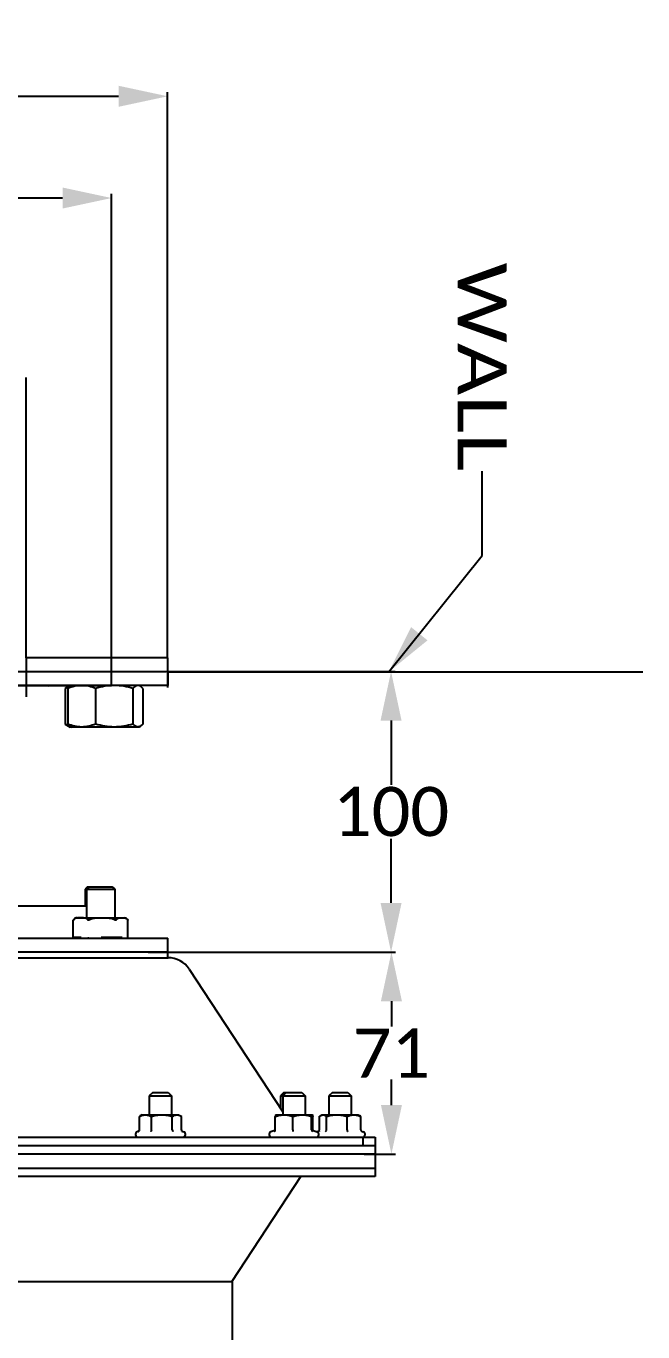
# Model space of a CAD drawing. Header units: millimetres. Extents: x 233 to 4124, y -943 to 2529.
# Drawn here: x 2620.1 to 2840.1, y 1407.7 to 1873.1 of the extents above; entities that cross this region are included whole.
import ezdxf
from ezdxf.enums import TextEntityAlignment as Align

# ---------------------------------------------------------------- set-up
doc = ezdxf.new("R2010")
doc.units = ezdxf.units.MM
doc.header["$LTSCALE"] = 115.5
doc.header["$PDMODE"] = 3
doc.header["$PDSIZE"] = 8
doc.layers.get('0').update_dxf_attribs({"linetype": 'CONTINUOUS'})
doc.layers.get('Defpoints').update_dxf_attribs({"linetype": 'CONTINUOUS'})
doc.layers.add('00_BUW_DATUM', color=7, linetype='CONTINUOUS')
doc.styles.get("Standard").update_dxf_attribs({"font": 'calibri.ttf'})
doc.dimstyles.new('DIMSTYLE_3', dxfattribs={"dimtxt": 17.5, "dimasz": 17.5, "dimexe": 1.5, "dimexo": 1, "dimgap": 0.875, "dimtad": 1, "dimdsep": 46, "dimtxsty": 'Standard', "dimblk": '_FILLED', "dimblk1": '_FILLED', "dimblk2": '_FILLED', "dimcen": 0.09, "dimazin": 2, "dimtp": 0.01, "dimtm": 0.01, "dimtfac": 1, "dimtofl": 0, "dimtmove": 0, "dimatfit": 3, "dimldrblk": '_FILLED', "dimfxl": 1, "dimtolj": 1, "dimarcsym": 0})
doc.dimstyles.get("Standard").update_dxf_attribs({"dimtxt": 17.5, "dimasz": 17.5, "dimexe": 1.5, "dimexo": 1, "dimtad": 1, "dimdsep": 46, "dimtxsty": 'Standard', "dimblk": '_FILLED', "dimblk1": '_FILLED', "dimblk2": '_FILLED', "dimcen": 0.09, "dimazin": 2, "dimtol": 1, "dimtp": 0.01, "dimtm": 0.01, "dimtfac": 1, "dimtofl": 0, "dimtmove": 0, "dimatfit": 3, "dimldrblk": '_FILLED', "dimfxl": 1, "dimtolj": 1, "dimarcsym": 0})

# ---------------------------------------------------------------- blocks, each defined once
blk = doc.blocks.new('_FILLED')
at = {"color": 0, "linetype": 'ByBlock'}
blk.add_solid([(0, 0), (-1, 0.214), (-1, -0.214)], dxfattribs=at)
blk = doc.blocks.new('*D206')
at = {"color": 0, "linetype": 'Continuous', "lineweight": -2}
for p, q in [((2350.57, 1648.09), (2350.57, 1849.56)), ((2368.07, 1848.06), (2653.07, 1848.06)), ((2670.57, 1648.09), (2670.57, 1849.56))]:
    blk.add_line(p, q, dxfattribs=at)
at = {"layer": 'Defpoints', "color": 0}
for p in [(2670.57, 1848.06), (2350.57, 1647.09), (2670.57, 1647.09)]:
    blk.add_point(p, dxfattribs=at)
at = {"color": 0, "linetype": 'ByBlock', "lineweight": -2, "xscale": 17.5, "yscale": 17.5, "zscale": 17.5, "rotation": 180}
blk.add_blockref('_FILLED', (2350.57, 1848.06), dxfattribs=at)
at = {"color": 0, "linetype": 'ByBlock', "lineweight": -2, "xscale": 17.5, "yscale": 17.5, "zscale": 17.5}
blk.add_blockref('_FILLED', (2670.57, 1848.06), dxfattribs=at)
at = {"color": 0, "insert": (2522.24, 1872.27), "char_height": 17.5, "attachment_point": 2, "line_spacing_factor": 0.9}
blk.add_mtext('\\A1;%%c320', dxfattribs=at)
blk = doc.blocks.new('*D209')
at = {"color": 0, "linetype": 'Continuous', "lineweight": -2}
for p, q in [((2370.57, 1618.47), (2370.57, 1813.3)), ((2633.07, 1811.8), (2388.07, 1811.8)), ((2650.57, 1668.09), (2650.57, 1813.3))]:
    blk.add_line(p, q, dxfattribs=at)
at = {"layer": 'Defpoints', "color": 0}
for p in [(2370.57, 1811.8), (2650.57, 1667.09), (2370.57, 1617.47)]:
    blk.add_point(p, dxfattribs=at)
at = {"color": 0, "linetype": 'ByBlock', "lineweight": -2, "xscale": 17.5, "yscale": 17.5, "zscale": 17.5, "rotation": 180}
blk.add_blockref('_FILLED', (2370.57, 1811.8), dxfattribs=at)
at = {"color": 0, "linetype": 'ByBlock', "lineweight": -2, "xscale": 17.5, "yscale": 17.5, "zscale": 17.5}
blk.add_blockref('_FILLED', (2650.57, 1811.8), dxfattribs=at)
at = {"color": 0, "insert": (2522.59, 1836.01), "char_height": 17.5, "attachment_point": 2, "line_spacing_factor": 0.9}
blk.add_mtext('\\A1;%%c280', dxfattribs=at)
blk = doc.blocks.new('*D210')
at = {"color": 0, "lineweight": -2}
for p, q in [((2660.94, 1643.09), (2751.75, 1643.09)), ((2750.25, 1625.59), (2750.25, 1602.68)), ((2750.25, 1560.59), (2750.25, 1583.5)), ((2663.62, 1543.09), (2751.75, 1543.09))]:
    blk.add_line(p, q, dxfattribs=at)
at = {"layer": 'Defpoints', "color": 0}
for p in [(2659.94, 1643.09), (2662.62, 1543.09), (2750.25, 1543.09)]:
    blk.add_point(p, dxfattribs=at)
at = {"color": 0, "linetype": 'ByBlock', "lineweight": -2, "xscale": 17.5, "yscale": 17.5, "zscale": 17.5}
for p, rotation in [((2750.25, 1643.09), 90), ((2750.25, 1543.09), 270)]:
    blk.add_blockref('_FILLED', p, dxfattribs=dict(at, rotation=rotation))
at = {"color": 0, "insert": (2750.25, 1593.09), "char_height": 17.5, "attachment_point": 5}
blk.add_mtext('\\A1;\\A1;100', dxfattribs=at)
blk = doc.blocks.new('*D211')
at = {"color": 0, "lineweight": -2}
for p, q in [((2663.62, 1543.09), (2751.88, 1543.09)), ((2750.38, 1525.59), (2750.38, 1516.52)), ((2750.38, 1488.59), (2750.38, 1497.65)), ((2740.68, 1471.09), (2751.88, 1471.09))]:
    blk.add_line(p, q, dxfattribs=at)
at = {"layer": 'Defpoints', "color": 0}
for p in [(2662.62, 1543.09), (2750.38, 1543.09), (2739.68, 1471.09)]:
    blk.add_point(p, dxfattribs=at)
at = {"color": 0, "linetype": 'ByBlock', "lineweight": -2, "xscale": 17.5, "yscale": 17.5, "zscale": 17.5}
for p, rotation in [((2750.38, 1543.09), 90), ((2750.38, 1471.09), 270)]:
    blk.add_blockref('_FILLED', p, dxfattribs=dict(at, rotation=rotation))
at = {"color": 0, "insert": (2750.38, 1507.09), "char_height": 17.5, "attachment_point": 5}
blk.add_mtext('\\A1;\\A1;71', dxfattribs=at)

msp = doc.modelspace()

# ---------------------------------------------------------------- linework, layer by layer
at = {"linetype": 'Continuous'}
for p, q in [((2620.07961, 1647.89174), (2620.07961, 1747.89174)), ((2620.07961, 1647.89174), (2620.07449, 1634.08716)), ((2670.57961, 1647.89174), (2620.07961, 1647.89174)), ((2670.57961, 1642.89174), (2670.57961, 1647.89174)), ((2350.57446, 1643.08716), (2670.57446, 1643.08716)), ((2670.57446, 1643.08716), (2670.57446, 1638.08716)), ((2840.07961, 1642.89174), (2670.57961, 1642.89174)), ((2670.57446, 1638.08716), (2350.57446, 1638.08716)), ((2670.57446, 1637.42984), (2670.57446, 1642.42984)), ((2642.0182, 1566.38716), (2641.0982, 1565.46716)), ((2641.0982, 1565.46716), (2651.66781, 1565.46716)), ((2641.0982, 1565.46716), (2641.0982, 1559.62352)), ((2642.58781, 1566.38716), (2641.66781, 1565.46716)), ((2641.66781, 1565.46716), (2641.66781, 1555.28716)), ((2642.01821, 1566.38716), (2650.74781, 1566.38716)), ((2650.74781, 1566.38716), (2651.66781, 1565.46716)), ((2651.66781, 1565.46716), (2651.66781, 1555.28716)), ((2572.51578, 1559.62352), (2641.66781, 1559.62352)), ((2636.9164, 1548.28716), (2636.9164, 1554.40685)), ((2638.25286, 1555.28716), (2655.08277, 1555.28716)), ((2655.02339, 1555.2659), (2655.0335, 1555.26514)), ((2655.02339, 1555.2659), (2655.03349, 1555.26486)), ((2656.41922, 1548.16748), (2656.41922, 1554.40685)), ((2350.57446, 1548.08716), (2670.57446, 1548.08716)), ((2639.72849, 1548.28716), (2636.9164, 1548.28716)), ((2639.18841, 1548.08716), (2639.18841, 1548.28716)), ((2639.72849, 1548.28716), (2639.72849, 1548.08716)), ((2654.39537, 1548.28716), (2646.90191, 1548.28716)), ((2646.90191, 1548.08716), (2646.90191, 1548.28716)), ((2652.91781, 1548.28716), (2652.91781, 1548.08716)), ((2653.91311, 1548.08716), (2653.91311, 1548.28716)), ((2654.39537, 1548.28716), (2654.39537, 1548.08716)), ((2670.57446, 1541.08716), (2670.57446, 1548.08716)), ((2350.43125, 1541.08716), (2670.71767, 1541.08716)), ((2670.57446, 1543.08716), (2350.57446, 1543.08716)), ((2678.24049, 1537.02753), (2711.64029, 1486.16873)), ((2665.23955, 1493.08716), (2663.98955, 1491.83716)), ((2663.98955, 1491.83716), (2671.98955, 1491.83716)), ((2663.98955, 1491.83716), (2663.98955, 1485.08716)), ((2665.23955, 1493.08716), (2670.73955, 1493.08716)), ((2670.73955, 1493.08716), (2671.98955, 1491.83716)), ((2671.98955, 1491.83716), (2671.98955, 1485.08716)), ((2712.03201, 1493.08716), (2710.78201, 1491.83716)), ((2710.78201, 1491.83716), (2719.64029, 1491.83716)), ((2710.78201, 1491.83716), (2710.78201, 1487.47567)), ((2712.89029, 1493.08716), (2711.64029, 1491.83716)), ((2711.64029, 1491.83716), (2711.64029, 1485.08716)), ((2712.03201, 1493.08716), (2718.39029, 1493.08716)), ((2718.39029, 1493.08716), (2719.64029, 1491.83716)), ((2719.64029, 1491.83716), (2719.64029, 1485.08716)), ((2729.32162, 1493.08716), (2728.07162, 1491.83716)), ((2728.07162, 1491.83716), (2736.07162, 1491.83716)), ((2728.07162, 1491.83716), (2728.07162, 1485.08716)), ((2729.32162, 1493.08716), (2734.82162, 1493.08716)), ((2734.82162, 1493.08716), (2736.07162, 1491.83716)), ((2736.07162, 1491.83716), (2736.07162, 1485.08716)), ((2660.78306, 1484.67925), (2660.5063, 1484.50661)), ((2660.5063, 1479.69423), (2660.5063, 1484.50661)), ((2661.48956, 1485.08716), (2660.78306, 1484.67927)), ((2661.48956, 1485.08716), (2674.48956, 1485.08716)), ((2664.74856, 1479.69423), (2664.74856, 1484.50661)), ((2672.23182, 1479.69423), (2672.23182, 1484.50661)), ((2674.48956, 1485.08716), (2675.19606, 1484.67927)), ((2675.19606, 1484.67924), (2675.47282, 1484.50661)), ((2675.47282, 1479.69423), (2675.47282, 1484.50661)), ((2708.94789, 1479.69423), (2708.94789, 1484.50661)), ((2709.1403, 1485.08716), (2709.13088, 1485.08173)), ((2709.1403, 1485.08716), (2722.13089, 1485.08716)), ((2715.23667, 1479.69423), (2715.23667, 1484.50661)), ((2721.92908, 1479.69423), (2721.92908, 1484.50661)), ((2722.13089, 1485.08716), (2722.14972, 1485.08159)), ((2722.33271, 1479.69423), (2722.33271, 1484.50661)), ((2724.69373, 1479.69423), (2724.69373, 1484.50661)), ((2725.57162, 1485.08716), (2725.17962, 1484.86084)), ((2725.57162, 1485.08716), (2738.57162, 1485.08716)), ((2727.18893, 1479.69423), (2727.18893, 1484.50661)), ((2734.56682, 1479.69423), (2734.56682, 1484.50661)), ((2738.57162, 1485.08716), (2738.96363, 1484.86084)), ((2739.44951, 1479.69423), (2739.44951, 1484.50661)), ((2276.57446, 1477.08716), (2744.57446, 1477.08716)), ((2660.17713, 1479.20948), (2659.74319, 1479.05154)), ((2660.10119, 1479.17328), (2660.13159, 1479.1852)), ((2675.57938, 1479.2905), (2676.23593, 1479.05154)), ((2675.58656, 1479.28743), (2675.57965, 1479.28994)), ((2708.80103, 1479.56368), (2707.39393, 1479.05154)), ((2708.80115, 1479.56339), (2708.80231, 1479.56382)), ((2722.47945, 1479.56338), (2722.47828, 1479.56382)), ((2722.47957, 1479.56368), (2723.88667, 1479.05154)), ((2724.82025, 1479.41369), (2723.85596, 1479.06271)), ((2724.82075, 1479.41304), (2724.82033, 1479.41289)), ((2739.6508, 1479.29438), (2740.318, 1479.05154)), ((2739.76208, 1479.21264), (2739.84892, 1479.17329)), ((2740.3064, 1474.08716), (2740.3064, 1477.08716)), ((2744.57446, 1477.08716), (2744.57446, 1466.08716)), ((2744.57446, 1474.08716), (2276.57446, 1474.08716)), ((2744.57446, 1471.08716), (2276.57446, 1471.08716)), ((2276.56675, 1466.08716), (2744.58217, 1466.08716)), ((2744.58217, 1466.08716), (2744.58217, 1463.08716)), ((2744.58217, 1463.08716), (2276.60635, 1463.08716)), ((2693.57449, 1425.83816), (2718.02759, 1463.08716))]:
    msp.add_line(p, q, dxfattribs=at)
for p, q in [((2650.57446, 1638.08716), (2650.57446, 1714.61248)), ((2510.57446, 1638.08716), (2650.57446, 1638.08716)), ((2510.57446, 1638.08716), (2650.57446, 1638.08716)), ((2327.57443, 1425.70515), (2693.57449, 1425.70515)), ((2693.57449, 1425.83816), (2693.57449, 1014.99728))]:
    msp.add_line(p, q)
for points in [[(2708.80231, 1479.56382), (2708.90731, 1479.61973), (2708.94302, 1479.65287)], [(2722.29791, 1479.69552), (2722.29688, 1479.69742), (2722.31274, 1479.67591), (2722.37328, 1479.61972), (2722.47828, 1479.56382)]]:
    msp.add_lwpolyline(points, dxfattribs=at)
for centre, radius, start, end in [((2638.25286, 1553.80716), 1.48, 90, 137.2773948), ((2654.71866, 1551.15745), 4.11974, 84.9683316, 85.6170719), ((2655.08277, 1553.80716), 1.48, 56.9263773, 90), ((2655.23225, 1553.91748), 1.29794, 59.8136009, 60.5211396), ((2670.71767, 1532.08716), 9, 33.2935633, 90), ((2660.08956, 1478.09989), 1.01272, 110, 270), ((2659.86576, 1479.81849), 0.68682, 292.7724884, 297.0800185), ((2675.88956, 1478.09989), 1.01272, 270, 70), ((2707.7403, 1478.09989), 1.01272, 110, 270), ((2722.83652, 1479.69446), 0.50383, 180.0013053, 184.7801386), ((2723.5403, 1478.09989), 1.01272, 270, 70), ((2724.17162, 1478.09989), 1.01272, 251.7117768, 270), ((2740.07417, 1479.78953), 0.6559, 229.4743961, 241.5813407), ((2739.97162, 1478.09989), 1.01272, 310, 70)]:
    msp.add_arc(centre, radius, start, end, dxfattribs=at)
for points, knots in [([(2636.96609, 1554.48713), (2636.95978, 1554.47636), (2636.94833, 1554.45617), (2636.9348, 1554.43331), (2636.92615, 1554.41707), (2636.9211, 1554.4117), (2636.9188, 1554.40479), (2636.9164, 1554.40638), (2636.91641, 1554.40686)], [0, 0, 0, 0, 0.388955117, 0.718114846, 0.845415763, 0.93675416, 0.985106767, 1, 1, 1, 1]), ([(2636.91641, 1554.40686), (2636.91643, 1554.41053), (2636.9201, 1554.4205), (2636.92953, 1554.44747), (2636.94013, 1554.47046), (2636.94805, 1554.48713)], [0, 0, 0, 0, 0.127373041, 0.359497269, 1, 1, 1, 1]), ([(2637.16558, 1554.81127), (2637.14539, 1554.7894), (2637.06042, 1554.69042), (2636.99123, 1554.57801), (2636.94805, 1554.48713)], [0, 0, 0, 0, 0.228281267, 1, 1, 1, 1]), ([(2637.60297, 1555.04736), (2637.48248, 1554.99212), (2637.23478, 1554.84217), (2637.04373, 1554.61963), (2636.96609, 1554.48713)], [0, 0, 0, 0, 0.463256417, 1, 1, 1, 1]), ([(2641.54804, 1555.04736), (2641.24349, 1555.18699), (2640.73397, 1555.26314), (2640.07134, 1555.28342), (2639.5755, 1555.2855), (2639.07967, 1555.28343), (2638.41704, 1555.26314), (2637.90751, 1555.18698), (2637.60297, 1555.04736)], [0, 0, 0, 0, 0.251766062, 0.3759145, 0.499999943, 0.624085383, 0.74823383, 1, 1, 1, 1]), ([(2642.18492, 1554.48713), (2642.10728, 1554.61963), (2641.91623, 1554.84217), (2641.66853, 1554.99212), (2641.54804, 1555.04736)], [0, 0, 0, 0, 0.536743415, 1, 1, 1, 1]), ([(2642.45328, 1554.48713), (2642.43143, 1554.46654), (2642.38691, 1554.42897), (2642.31679, 1554.40033), (2642.26247, 1554.41057), (2642.21972, 1554.43662), (2642.19704, 1554.46643), (2642.18492, 1554.48713)], [0, 0, 0, 0, 0.278523923, 0.542292566, 0.662764415, 0.777497038, 1, 1, 1, 1]), ([(2642.45328, 1554.48713), (2642.60978, 1554.63462), (2642.98711, 1554.86108), (2643.39775, 1554.99448), (2643.60676, 1555.04739)], [0, 0, 0, 0, 0.499362103, 1, 1, 1, 1]), ([(2643.60676, 1555.04739), (2643.89645, 1555.12073), (2644.48942, 1555.21371), (2645.38481, 1555.26839), (2646.28188, 1555.28342), (2647.17892, 1555.28537), (2648.07596, 1555.28342), (2648.97303, 1555.26839), (2649.86842, 1555.21374), (2650.46139, 1555.12072), (2650.75108, 1555.04738)], [0, 0, 0, 0, 0.124944799, 0.249951963, 0.374974616, 0.499999721, 0.625024802, 0.750047571, 0.875054938, 1, 1, 1, 1]), ([(2650.75108, 1555.04738), (2650.9601, 1554.99447), (2651.3708, 1554.86113), (2651.74817, 1554.63463), (2651.90468, 1554.48713)], [0, 0, 0, 0, 0.500635817, 1, 1, 1, 1]), ([(2652.05199, 1554.40566), (2652.02479, 1554.40566), (2651.9693, 1554.4299), (2651.92634, 1554.46672), (2651.90468, 1554.48713)], [0, 0, 0, 0, 0.47755767, 1, 1, 1, 1]), ([(2652.155, 1554.48713), (2652.14529, 1554.4667), (2652.12108, 1554.42665), (2652.075, 1554.40566), (2652.05199, 1554.40566)], [0, 0, 0, 0, 0.495686062, 1, 1, 1, 1]), ([(2652.155, 1554.48713), (2652.21598, 1554.61545), (2652.36372, 1554.83291), (2652.57142, 1554.99078), (2652.67156, 1555.04739)], [0, 0, 0, 0, 0.552589137, 1, 1, 1, 1]), ([(2652.67156, 1555.04739), (2652.8494, 1555.14792), (2653.24638, 1555.25853), (2653.84332, 1555.28484), (2654.43369, 1555.2857), (2654.82727, 1555.2805), (2655.02339, 1555.2659)], [0, 0, 0, 0, 0.257107937, 0.505058875, 0.752486472, 1, 1, 1, 1]), ([(2655.07999, 1555.26131), (2655.1466, 1555.25544), (2655.41831, 1555.22477), (2655.69058, 1555.14935), (2655.87096, 1555.04738)], [0, 0, 0, 0, 0.243998271, 1, 1, 1, 1]), ([(2655.88487, 1555.03941), (2655.90971, 1555.02496), (2656.01307, 1554.96015), (2656.10679, 1554.87977), (2656.17004, 1554.81127)], [0, 0, 0, 0, 0.235590816, 1, 1, 1, 1]), ([(2656.17004, 1554.81127), (2656.19024, 1554.7894), (2656.2752, 1554.69042), (2656.34439, 1554.57801), (2656.38758, 1554.48713)], [0, 0, 0, 0, 0.228281267, 1, 1, 1, 1]), ([(2656.41922, 1554.40686), (2656.41919, 1554.41053), (2656.41553, 1554.4205), (2656.4061, 1554.44747), (2656.3955, 1554.47046), (2656.38758, 1554.48713)], [0, 0, 0, 0, 0.127373041, 0.359497269, 1, 1, 1, 1]), ([(2642.18492, 1548.0872), (2642.19699, 1548.1078), (2642.22722, 1548.14749), (2642.30491, 1548.18007), (2642.38641, 1548.14375), (2642.43149, 1548.10773), (2642.45328, 1548.0872)], [0, 0, 0, 0, 0.222718081, 0.456052028, 0.720764508, 1, 1, 1, 1]), ([(2660.5063, 1484.50661), (2660.84218, 1484.67815), (2661.36176, 1484.89832), (2662.08509, 1485.05929), (2662.44767, 1485.08716), (2662.62743, 1485.08716)], [0, 0, 0, 0, 0.510227968, 0.756807382, 1, 1, 1, 1]), ([(2662.62743, 1485.08716), (2662.80719, 1485.08716), (2663.16978, 1485.05937), (2663.89313, 1484.89845), (2664.41267, 1484.67816), (2664.74856, 1484.50661)], [0, 0, 0, 0, 0.243189505, 0.489764796, 1, 1, 1, 1]), ([(2664.74856, 1484.50661), (2665.35643, 1484.68261), (2666.59064, 1484.97565), (2667.85769, 1485.08716), (2668.49019, 1485.08716)], [0, 0, 0, 0, 0.500133397, 1, 1, 1, 1]), ([(2668.49019, 1485.08716), (2669.12269, 1485.08716), (2670.38977, 1484.97585), (2671.62395, 1484.68261), (2672.23182, 1484.50661)], [0, 0, 0, 0, 0.499866435, 1, 1, 1, 1]), ([(2672.23182, 1484.50661), (2672.48304, 1484.67455), (2672.87489, 1484.89437), (2673.43493, 1485.05871), (2673.71471, 1485.08716), (2673.85232, 1485.08716)], [0, 0, 0, 0, 0.519859075, 0.763268089, 1, 1, 1, 1]), ([(2673.85232, 1485.08716), (2674.08092, 1485.08716), (2674.55486, 1485.00481), (2674.985, 1484.8008), (2675.19605, 1484.67913)], [0, 0, 0, 0, 0.484110504, 1, 1, 1, 1]), ([(2708.94789, 1484.50661), (2709.45589, 1484.68163), (2710.48844, 1484.97435), (2711.55999, 1485.08716), (2712.09228, 1485.08716)], [0, 0, 0, 0, 0.502342032, 1, 1, 1, 1]), ([(2709.13088, 1485.08165), (2709.12171, 1485.0763), (2709.10376, 1485.05724), (2709.06983, 1484.99769), (2709.03141, 1484.88519), (2708.988, 1484.71268), (2708.9616, 1484.58018), (2708.94789, 1484.50661)], [0, 0, 0, 0, 0.052186696, 0.124930734, 0.336691695, 0.632253429, 1, 1, 1, 1]), ([(2712.09228, 1485.08716), (2712.62458, 1485.08716), (2713.69616, 1484.97454), (2714.72867, 1484.68163), (2715.23667, 1484.50661)], [0, 0, 0, 0, 0.49765621, 1, 1, 1, 1]), ([(2715.23667, 1484.50661), (2715.77846, 1484.68201), (2716.87926, 1484.97487), (2718.01674, 1485.08716), (2718.58288, 1485.08716)], [0, 0, 0, 0, 0.501468662, 1, 1, 1, 1]), ([(2718.58288, 1485.08716), (2719.14902, 1485.08716), (2720.28652, 1484.97506), (2721.38729, 1484.68201), (2721.92908, 1484.50661)], [0, 0, 0, 0, 0.498530207, 1, 1, 1, 1]), ([(2721.92908, 1484.50661), (2721.94403, 1484.58686), (2721.97293, 1484.72939), (2722.01436, 1484.89269), (2722.05149, 1484.99355), (2722.07795, 1485.04883), (2722.10918, 1485.08716), (2722.13089, 1485.08716)], [0, 0, 0, 0, 0.389964986, 0.693327613, 0.80790219, 0.896263644, 1, 1, 1, 1]), ([(2722.14972, 1485.08164), (2722.15889, 1485.07628), (2722.17683, 1485.05721), (2722.21076, 1484.99763), (2722.24919, 1484.88514), (2722.29259, 1484.71265), (2722.319, 1484.58017), (2722.33271, 1484.50661)], [0, 0, 0, 0, 0.052216215, 0.124994303, 0.336770358, 0.632286803, 1, 1, 1, 1]), ([(2724.69373, 1484.50661), (2724.73324, 1484.54092), (2724.88696, 1484.6696), (2725.05126, 1484.78643), (2725.17965, 1484.86043)], [0, 0, 0, 0, 0.260967881, 1, 1, 1, 1]), ([(2725.17965, 1484.86043), (2725.29938, 1484.92944), (2725.544, 1485.04298), (2725.81229, 1485.08716), (2725.94133, 1485.08716)], [0, 0, 0, 0, 0.517122015, 1, 1, 1, 1]), ([(2725.94133, 1485.08716), (2726.04762, 1485.08716), (2726.26641, 1485.05787), (2726.58428, 1484.93563), (2726.89487, 1484.74756), (2727.09099, 1484.59165), (2727.18893, 1484.50661)], [0, 0, 0, 0, 0.227101254, 0.465807522, 0.722871952, 1, 1, 1, 1]), ([(2727.18893, 1484.50661), (2727.788, 1484.68254), (2729.00446, 1484.97556), (2730.25422, 1485.08716), (2730.87787, 1485.08716)], [0, 0, 0, 0, 0.500287815, 1, 1, 1, 1]), ([(2730.87787, 1485.08716), (2731.50153, 1485.08716), (2732.75132, 1484.97576), (2733.96774, 1484.68254), (2734.56682, 1484.50661)], [0, 0, 0, 0, 0.499711905, 1, 1, 1, 1]), ([(2734.56682, 1484.50661), (2734.95672, 1484.67962), (2735.75019, 1484.97147), (2736.59357, 1485.08716), (2737.00817, 1485.08716)], [0, 0, 0, 0, 0.507114681, 1, 1, 1, 1]), ([(2737.00817, 1485.08716), (2737.42276, 1485.08716), (2738.26618, 1484.97166), (2739.05961, 1484.67963), (2739.44951, 1484.50661)], [0, 0, 0, 0, 0.492880169, 1, 1, 1, 1]), ([(2739.44951, 1484.50661), (2739.41, 1484.54092), (2739.25629, 1484.66962), (2739.09199, 1484.78647), (2738.9636, 1484.86049)], [0, 0, 0, 0, 0.2609622, 1, 1, 1, 1]), ([(2660.17843, 1479.20697), (2660.26909, 1479.25333), (2660.43268, 1479.38741), (2660.50635, 1479.59287), (2660.5063, 1479.69423)], [0, 0, 0, 0, 0.501170448, 1, 1, 1, 1]), ([(2664.74858, 1479.69445), (2664.74861, 1479.58556), (2664.72545, 1479.43077), (2664.64903, 1479.25892), (2664.59979, 1479.19577), (2664.5731, 1479.17328)], [0, 0, 0, 0, 0.581105485, 0.813743924, 1, 1, 1, 1]), ([(2672.23182, 1479.69423), (2672.23184, 1479.58443), (2672.26934, 1479.38774), (2672.38977, 1479.21946), (2672.46148, 1479.17329)], [0, 0, 0, 0, 0.562800799, 1, 1, 1, 1]), ([(2675.47281, 1479.69445), (2675.47278, 1479.62937), (2675.50214, 1479.49807), (2675.57712, 1479.38822), (2675.62172, 1479.34073)], [0, 0, 0, 0, 0.499750783, 1, 1, 1, 1]), ([(2708.5856, 1479.17328), (2708.66255, 1479.20469), (2708.80755, 1479.30387), (2708.89812, 1479.45581), (2708.92395, 1479.53884)], [0, 0, 0, 0, 0.488699733, 1, 1, 1, 1]), ([(2715.23669, 1479.69445), (2715.23669, 1479.58698), (2715.2336, 1479.43992), (2715.22449, 1479.26623), (2715.21876, 1479.19993), (2715.21482, 1479.17328)], [0, 0, 0, 0, 0.617826349, 0.845133753, 1, 1, 1, 1]), ([(2721.92908, 1479.69423), (2721.92907, 1479.58159), (2721.99952, 1479.36142), (2722.17458, 1479.21453), (2722.26952, 1479.17329)], [0, 0, 0, 0, 0.521080776, 1, 1, 1, 1]), ([(2724.4951, 1479.2909), (2724.55325, 1479.34077), (2724.6531, 1479.46269), (2724.69377, 1479.61761), (2724.69374, 1479.69445)], [0, 0, 0, 0, 0.499258797, 1, 1, 1, 1]), ([(2726.9246, 1479.17328), (2727.00367, 1479.21752), (2727.14259, 1479.3796), (2727.18893, 1479.58365), (2727.18893, 1479.69423)], [0, 0, 0, 0, 0.450364579, 1, 1, 1, 1]), ([(2734.56683, 1479.69445), (2734.5668, 1479.58618), (2734.58265, 1479.43411), (2734.64215, 1479.26155), (2734.68039, 1479.19683), (2734.7019, 1479.17328)], [0, 0, 0, 0, 0.594309454, 0.824918151, 1, 1, 1, 1]), ([(2739.44951, 1479.69423), (2739.44949, 1479.61745), (2739.49007, 1479.46264), (2739.58984, 1479.34079), (2739.64797, 1479.29097)], [0, 0, 0, 0, 0.500707042, 1, 1, 1, 1])]:
    msp.add_open_spline(points, degree=3, knots=knots, dxfattribs=at)
for points in [[(2675.62172, 1479.34073), (2675.67274, 1479.28639), (2675.73449, 1479.24081), (2675.80087, 1479.20689)], [(2708.92395, 1479.53884), (2708.93951, 1479.58888), (2708.94791, 1479.64182), (2708.94789, 1479.69423)]]:
    msp.add_open_spline(points, degree=3, dxfattribs=at)
at = {"layer": '00_BUW_DATUM', "linetype": 'Continuous'}
for p, q in [((2628.18718, 1638.08716), (2627.78053, 1637.85239)), ((2635.81237, 1638.08716), (2633.99617, 1637.03858)), ((2660.35485, 1638.08716), (2660.76149, 1637.85239)), ((2633.99683, 1637.03855), (2633.95614, 1637.01537)), ((2633.99707, 1637.03687), (2633.95614, 1637.01537)), ((2633.95614, 1637.01537), (2633.95614, 1624.35896)), ((2634.98892, 1637.01537), (2634.98892, 1624.35896)), ((2644.83636, 1637.01537), (2644.83636, 1624.35896)), ((2658.20229, 1637.01537), (2658.20229, 1624.35896)), ((2661.72078, 1637.01537), (2661.72078, 1624.35896)), ((2633.99707, 1624.33746), (2633.95614, 1624.35896)), ((2633.99683, 1624.33578), (2633.95614, 1624.35896)), ((2633.99617, 1624.33575), (2635.81237, 1623.28716)), ((2660.35485, 1623.28716), (2635.81237, 1623.28716)), ((2635.94821, 1623.52194), (2636.35485, 1623.28716)), ((2660.76149, 1623.52194), (2660.35485, 1623.28716))]:
    msp.add_line(p, q, dxfattribs=at)
for centre, radius, start, end in [((2629.48192, 1631.70804), 6.3992, 104.7797473, 105.4715017), ((2637.64959, 1629.66627), 6.39918, 254.5286946, 255.2202533)]:
    msp.add_arc(centre, radius, start, end, dxfattribs=at)
for points, knots in [([(2639.91264, 1638.08716), (2639.07757, 1638.08716), (2637.38569, 1637.87694), (2635.77889, 1637.33625), (2634.98892, 1637.01537)], [0, 0, 0, 0, 0.494788114, 1, 1, 1, 1]), ([(2644.83636, 1637.01537), (2644.04638, 1637.33625), (2642.43959, 1637.87694), (2640.7477, 1638.08716), (2639.91264, 1638.08716)], [0, 0, 0, 0, 0.505211901, 1, 1, 1, 1]), ([(2651.51932, 1638.08716), (2650.38934, 1638.08716), (2648.12369, 1637.88213), (2645.92109, 1637.33999), (2644.83636, 1637.01537)], [0, 0, 0, 0, 0.499496253, 1, 1, 1, 1]), ([(2658.20229, 1637.01537), (2657.11756, 1637.33999), (2654.91495, 1637.88213), (2652.64931, 1638.08716), (2651.51932, 1638.08716)], [0, 0, 0, 0, 0.500503761, 1, 1, 1, 1]), ([(2659.96154, 1638.08716), (2659.81083, 1638.08716), (2659.4943, 1638.03126), (2659.04501, 1637.80173), (2658.60947, 1637.45348), (2658.33855, 1637.17027), (2658.20229, 1637.01537)], [0, 0, 0, 0, 0.213472858, 0.446031299, 0.707770535, 1, 1, 1, 1]), ([(2635.94255, 1637.87536), (2635.77673, 1637.82946), (2635.10274, 1637.61356), (2634.4622, 1637.30257), (2633.99683, 1637.03855)], [0, 0, 0, 0, 0.243320419, 1, 1, 1, 1]), ([(2634.98892, 1637.01537), (2635.13815, 1637.18502), (2635.43402, 1637.49224), (2635.77521, 1637.75249), (2635.94821, 1637.85239)], [0, 0, 0, 0, 0.53074251, 1, 1, 1, 1]), ([(2661.72078, 1637.01537), (2661.57155, 1637.18502), (2661.27568, 1637.49224), (2660.9345, 1637.75249), (2660.76149, 1637.85239)], [0, 0, 0, 0, 0.53074251, 1, 1, 1, 1]), ([(2635.94257, 1623.49897), (2635.77675, 1623.54486), (2635.10275, 1623.76076), (2634.46221, 1624.07176), (2633.99683, 1624.33578)], [0, 0, 0, 0, 0.243320359, 1, 1, 1, 1]), ([(2634.98892, 1624.35896), (2635.13815, 1624.18931), (2635.43402, 1623.88209), (2635.77521, 1623.62184), (2635.94821, 1623.52194)], [0, 0, 0, 0, 0.53074251, 1, 1, 1, 1]), ([(2639.91264, 1623.28716), (2639.07757, 1623.28716), (2637.38569, 1623.49739), (2635.77889, 1624.03808), (2634.98892, 1624.35896)], [0, 0, 0, 0, 0.494788114, 1, 1, 1, 1]), ([(2644.83636, 1624.35896), (2644.04638, 1624.03808), (2642.43959, 1623.49739), (2640.7477, 1623.28716), (2639.91264, 1623.28716)], [0, 0, 0, 0, 0.505211901, 1, 1, 1, 1]), ([(2651.51932, 1623.28716), (2650.38934, 1623.28716), (2648.12369, 1623.4922), (2645.92109, 1624.03434), (2644.83636, 1624.35896)], [0, 0, 0, 0, 0.499496253, 1, 1, 1, 1]), ([(2658.20229, 1624.35896), (2657.11756, 1624.03434), (2654.91495, 1623.4922), (2652.64931, 1623.28716), (2651.51932, 1623.28716)], [0, 0, 0, 0, 0.500503761, 1, 1, 1, 1]), ([(2659.96154, 1623.28716), (2659.81083, 1623.28716), (2659.4943, 1623.34307), (2659.04501, 1623.5726), (2658.60947, 1623.92085), (2658.33855, 1624.20406), (2658.20229, 1624.35896)], [0, 0, 0, 0, 0.213472858, 0.446031299, 0.707770535, 1, 1, 1, 1]), ([(2661.72078, 1624.35896), (2661.57155, 1624.18931), (2661.27568, 1623.88209), (2660.9345, 1623.62184), (2660.76149, 1623.52194)], [0, 0, 0, 0, 0.53074251, 1, 1, 1, 1]), ([(2660.76149, 1623.52194), (2660.63575, 1623.44934), (2660.37829, 1623.33135), (2660.0967, 1623.28716), (2659.96154, 1623.28716)], [0, 0, 0, 0, 0.517892708, 1, 1, 1, 1])]:
    msp.add_open_spline(points, degree=3, knots=knots, dxfattribs=at)

# ---------------------------------------------------------------- texts
at = {"linetype": 'Continuous', "width": 1.169125}
msp.add_text('WALL', height=17.5, rotation=270, dxfattribs=at).set_placement((2774.02571, 1788.8401), (2774.02571, 1714.41403), align=Align.FIT)

# ---------------------------------------------------------------- dimensions: what is measured, and where the dimension line sits
at = {"linetype": 'Continuous'}
dim = msp.add_linear_dim(base=(2670.57446, 1848.05709), p1=(2350.57446, 1647.08716), p2=(2670.57446, 1647.08716), text='%%c<>', dimstyle='DIMSTYLE_3', dxfattribs=at)
dim.commit()
dim.dimension.update_dxf_attribs({"geometry": '*D206', "text_midpoint": (2522.24112, 1848.05709), "dimtype": 160})
dim = msp.add_linear_dim(base=(2370.57446, 1811.80098), p1=(2650.57446, 1667.08716), p2=(2370.57446, 1617.47036), angle=180, text='%%c280', dimstyle='DIMSTYLE_3', override={"dimtxsty": 'Standard'}, dxfattribs=at)
dim.commit()
dim.dimension.update_dxf_attribs({"geometry": '*D209', "text_midpoint": (2522.59378, 1811.80098), "dimtype": 160})
for base, p1, text, picture, middle in [((2750.25338, 1543.08716), (2659.94207, 1643.08716), '\\A1;100', '*D210', (2750.25338, 1593.08716)), ((2750.38452, 1543.08716), (2739.68425, 1471.08716), '\\A1;71', '*D211', (2750.38452, 1507.08716))]:
    dim = msp.add_linear_dim(base=base, p1=p1, p2=(2662.62264, 1543.08716), angle=270, text=text, dimstyle='Standard', override={"dimtad": 0, "dimtih": 1, "dimtoh": 1, "dimdec": 4, "dimzin": 0, "dimtxsty": 'Standard', "dimcen": 18.9, "dimadec": 0, "dimazin": 0, "dimtdec": 4, "dimtzin": 0})
    dim.commit()
    dim.dimension.update_dxf_attribs({"geometry": picture, "text_midpoint": middle})

# ---------------------------------------------------------------- leaders
msp.add_leader([(2749.36591, 1642.89174), (2782.77571, 1684.41403), (2782.77571, 1714.41403)], dimstyle='Standard', override={"dimtad": 0}, dxfattribs=at)

doc.saveas('drawing.dxf')
